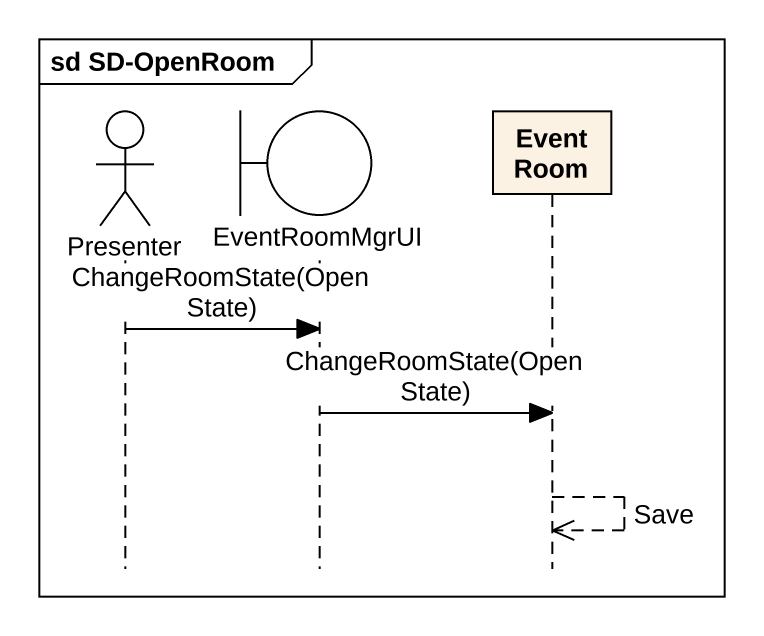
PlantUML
@startuml
mainframe sd SD-OpenRoom
hide footbox
actor Presenter
boundary EventRoomMgrUI
participant EventRoom

Presenter -> EventRoomMgrUI : ChangeRoomState(OpenState)
EventRoomMgrUI -> EventRoom : ChangeRoomState(OpenState)
EventRoom -->> EventRoom : Save
@enduml
